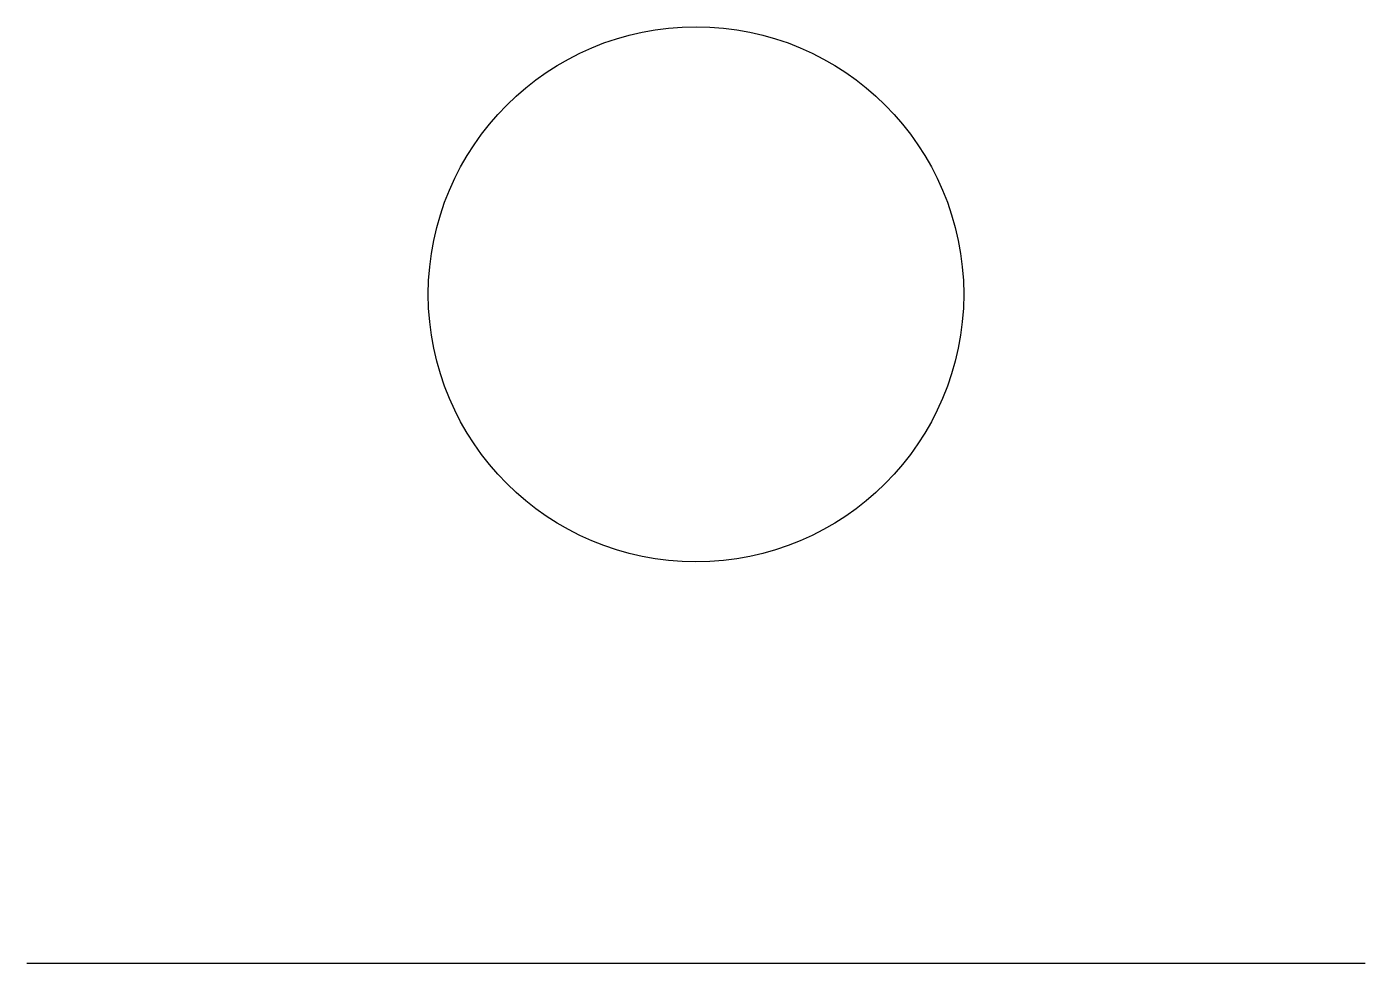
# Model space of a CAD drawing. Header units: millimetres. Extents: x 0 to 50, y 0 to 35.
import ezdxf

# ---------------------------------------------------------------- set-up
doc = ezdxf.new("R2010")
doc.units = ezdxf.units.MM
doc.layers.get('0').update_dxf_attribs({"linetype": 'CONTINUOUS'})

msp = doc.modelspace()

# ---------------------------------------------------------------- linework, layer by layer
msp.add_line((0, 0), (50, 0))
msp.add_circle((25, 25), 10)

doc.saveas('drawing.dxf')
